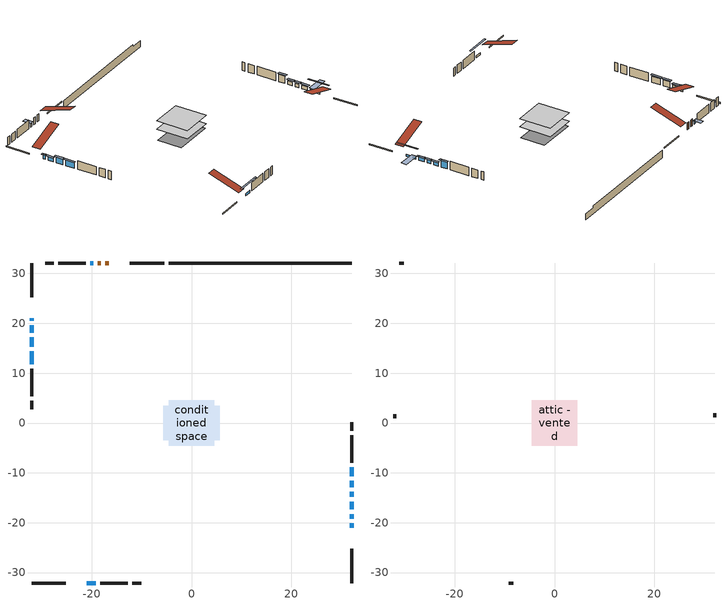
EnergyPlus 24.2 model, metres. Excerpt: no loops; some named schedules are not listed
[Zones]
conditioned space
 floor adiabatic (AdiabaticFloorConstruction): -4.56,-4.56 -4.56,4.56 4.56,4.56 4.56,-4.56 z0.76
 floor foundation (Slab1 construction): -5.68,-3.48 -5.68,3.48 5.68,3.48 5.68,-3.48 z-1.55
 wall outside (RimJoist1 construction): -5.49,32.1 -12.37,32.1 / -32.1,-32.1 -25.23,-32.1 / -32.1,32.1 -32.1,25.23 / 32.1,-32.1 32.1,-25.23 z0.76:1.06
 wall outside (AdiabaticWallConstruction 1): -16.56,32.1 -17.26,32.1 / -18.19,32.1 -18.81,32.1 z0.76:2.79
 wall outside (AdiabaticWallConstruction): -19.73,32.1 -20.27,32.1 z0.76:1.65; 32.1,-21.03 32.1,-20.12 / 32.1,-19.19 32.1,-18.27 / -21.03,-32.1 -19.2,-32.1 z0.76:1.37; 32.1,-17.35 32.1,-15.77 / 32.1,-14.84 32.1,-13.82 / 32.1,-12.9 32.1,-11.62 z0.76:1.83; 32.1,-10.7 32.1,-8.92 z0.76:2.84; -32.1,21.03 -32.1,20.5 z0.76:1.98; -32.1,19.57 -32.1,18.1 z0.76:1.88; -32.1,17.17 -32.1,15.29 / -32.1,14.36 -32.1,11.82 z0.76:2.49
 wall outside (Wall1 construction): -21.2,32.1 -26.69,32.1 / -18.27,-32.1 -12.78,-32.1 / -32.1,10.89 -32.1,5.4 / 32.1,-7.99 32.1,-2.5 z0.76:3.2
 wall outside (Wall2 construction): -27.62,32.1 -29.37,32.1 / -11.85,-32.1 -10.1,-32.1 / -32.1,4.47 -32.1,2.72 / 32.1,-1.57 32.1,0.18 z0.76:3.2
 wall foundation (FoundationWall1 construction): -4.57,32.1,-1.55 -4.57,32.1,0.76 28.44,32.1,0.76 28.44,32.1,0.15 32.1,32.1,0.15 32.1,32.1,-1.55
 window (WindowConstruction 7): -19.73,32.1 -20.27,32.1 z0.76:1.65
 window (WindowConstruction 9): 32.1,-21.03 32.1,-20.12 z0.76:1.37
 window (WindowConstruction 10): 32.1,-19.19 32.1,-18.27 z0.76:1.37
 window (WindowConstruction 11): -21.03,-32.1 -19.2,-32.1 z0.76:1.37
 window (WindowConstruction): 32.1,-17.34 32.1,-15.77 z0.76:1.83
 window (WindowConstruction 1): 32.1,-14.84 32.1,-13.82 z0.76:1.83
 window (WindowConstruction 2): 32.1,-12.9 32.1,-11.63 z0.76:1.83
 window (WindowConstruction 3): 32.1,-10.7 32.1,-8.92 z0.76:2.84
 window (WindowConstruction 8): -32.1,21.03 -32.1,20.5 z0.76:1.98
 window (WindowConstruction 4): -32.1,19.57 -32.1,18.1 z0.76:1.88
 window (WindowConstruction 5): -32.1,17.17 -32.1,15.29 z0.76:2.49
 window (WindowConstruction 6): -32.1,14.36 -32.1,11.82 z0.76:2.49
 door (Door): -16.57,32.1 -17.26,32.1 z0.76:2.79
 door (Door 1): -18.19,32.1 -18.8,32.1 z0.76:2.79
 ceiling adiabatic (AdiabaticFloorConstruction): 4.56,-4.56 4.56,4.56 -4.56,4.56 -4.56,-4.56 z0.76
attic - vented
 floor to conditioned space (Floor1 construction Reversed): -4.55,-4.55 -4.55,4.55 4.55,4.55 4.55,-4.55 z3.2
 wall outside (Wall3 construction): -30.3,32.1 -31.17,32.1 / -9.17,-32.1 -8.3,-32.1 / -32.1,1.79 -32.1,0.91 / 32.1,1.11 32.1,1.99 z0.76:3.2
 roof outside (Roof1 construction): -15.64,32.1,3.2 -15.64,23.23,6.16 -13.3,23.23,6.16 -13.3,32.1,3.2; -21.96,-32.1,3.2 -21.96,-23.23,6.16 -24.3,-23.23,6.16 -24.3,-32.1,3.2; -32.1,21.96,3.2 -23.23,21.96,6.16 -23.23,24.3,6.16 -32.1,24.3,3.2; 32.1,-21.96,3.2 23.23,-21.96,6.16 23.23,-24.3,6.16 32.1,-24.3,3.2
shading: -20.57,32.1 -19.44,32.1 -19.44,34.23 -20.57,34.23 z1.95; 32.1,-17.48 32.1,-23.67 32.51,-23.67 32.51,-17.48 z4.01; 32.1,-17.97 32.1,-19.49 36.98,-19.49 36.98,-17.97 z1.67; -16.56,-32.1 -23.67,-32.1 -23.67,-32.51 -16.56,-32.51 z4.01; 32.1,-15.47 32.1,-17.64 32.71,-17.64 32.71,-15.47 z2.13; 32.1,-13.53 32.1,-15.14 32.71,-15.14 32.71,-13.53 z2.13; 32.1,-11.33 32.1,-13.19 32.71,-13.19 32.71,-11.33 z2.13; 32.1,-8.62 32.1,-10.99 32.71,-10.99 32.71,-8.62 z3.14; -32.1,20.2 -32.1,21.33 -32.71,21.33 -32.71,20.2 z2.28; -32.1,17.8 -32.1,19.87 -32.71,19.87 -32.71,17.8 z2.18; -32.1,14.99 -32.1,17.47 -32.71,17.47 -32.71,14.99 z2.79; -32.1,11.52 -32.1,14.66 -32.71,14.66 -32.71,11.52 z2.79
[Building]
Building 1: Terrain=Suburbs
[Site:Location]
Quebec Intl AP_QC: Latitude {deg}=46.8; Longitude {deg}=-71.38; Time Zone {hr}=-5; Elevation {m}=74; Keep Site Location Information=Yes
[Site:GroundTemperature:Shallow]
0.0108218, -2.24938, -2.43038, -1.3578, 2.94801, 7.23376, 10.9493, 13.303, 13.5029, 11.5886, 7.96783, 3.81355
[Site:WaterMainsTemperature]
Calculation Method=Schedule; Temperature Schedule=mains temperature schedule
[Material] Roughness=Rough; Thermal Absorptance=0.9
Name | Thickness {m} | Conductivity {W/m-K} | Density {kg/m3} | Specific Heat {J/kg-K} | Solar Absorptance | Visible Absorptance
asphalt or fiberglass shingles | 0.00635 | 0.162714 | 1121.4 | 1465.45 | 0.4 | 0.4
ceiling loosefill ins | 0.169333 | 0.0480833 | 16.02 | 1046.75 | 0.7 | 0.7
ceiling stud and cavity | 0.1397 | 0.106779 | 65.682 | 1177.47 | 0.7 | 0.7
concrete 4.0 in. | 0.1016 | 1.803125 | 2242.8 | 837.4 | 0.7 | 0.7
concrete 8.0 in. | 0.2032 | 1.803125 | 2242.8 | 837.4 | 0.7 | 0.7
door material | 0.04445 | 0.053851 | 512.64 | 1214.23 | 0.7 | 0.7
exterior vertical ins | 0.0330777 | 0.029427 | 32.04 | 1214.23 | 0.7 | 0.7
floor covering | 0.0127 | 0.0433444 | 54.468 | 1339.84 | 0.6 | 0.6
floor rigid ins; wall rigid ins | 0.512978 | 0.029427 | 32.04 | 1214.23 | 0.7 | 0.7
floor stud and cavity | 0.1397 | 1.75129 | 37.0049 | 1207.88 | 0.7 | 0.7
furniture material conditioned space 1 | 0.1524 | 0.115458 | 640.8 | 1214.23 | 0.6 | 0.6
gypsum board | 0.0127 | 0.160291 | 801 | 837.4 | 0.6 | 0.6
gypsum board 1 | 0.0127 | 0.160291 | 801 | 837.4 | 0.7 | 0.7
osb sheathing 0.5 in. | 0.0127 | 0.115458 | 512.64 | 1214.23 | 0.7 | 0.7
osb sheathing 0.75 in. | 0.01905 | 0.115458 | 512.64 | 1214.23 | 0.7 | 0.7
osb sheathing 2.0 in. | 0.0508 | 0.115458 | 512.64 | 1214.23 | 0.7 | 0.7
rim joist rigid ins | 0.051816 | 0.029427 | 32.04 | 1214.23 | 0.7 | 0.7
rim joist stud and cavity | 0.0508 | 0.0314757 | 125.044 | 1163.47 | 0.6 | 0.6
wall stud and cavity | 0.1397 | 0.0820459 | 139.0536 | 1170.24 | 0.7 | 0.7
wall stud and cavity 1 | 0.1397 | 0.0759945 | 139.0536 | 1170.24 | 0.7 | 0.7
wall stud and cavity 2 | 0.0889 | 6.9971 | 50.32683 | 1063.81 | 0.6 | 0.6
wall stud and cavity 3 | 0.0889 | 0.380278 | 52.3479 | 1209.89 | 0.7 | 0.7
wall stud and cavity 4 | 0.0889 | 0.391764 | 83.0341 | 1211.67 | 0.7 | 0.7
wood siding | 0.0254 | 0.102417 | 544.68 | 1172.36 | 0.4 | 0.4
wood siding 1 | 0.00254 | 0.102417 | 544.68 | 1172.36 | 0.4 | 0.4
wood siding 2; wood siding 3; wood siding 4 | 0.0254 | 0.102417 | 544.68 | 1172.36 | 0.7 | 0.7
[WindowMaterial:SimpleGlazingSystem]
Name | U-Factor {W/m2-K} | Solar Heat Gain Coefficient
WindowMaterial | 2.66866 | 0.58
WindowMaterial 1 | 2.6732 | 0.53
WindowMaterial 2 | 2.67093 | 0.56
WindowMaterial 3 | 2.70727 | 0.59
WindowMaterial 4 | 2.78676 | 0.61
WindowMaterial 5 | 2.660143 | 0.65
WindowMaterial 6 | 2.65901 | 0.66
WindowMaterial 7 | 2.7578 | 0.44
WindowMaterial 8 | 2.765186 | 0.47
WindowMaterial 9 | 2.76291 | 0.46
[Construction]
AdiabaticFloorConstruction: floor stud and cavity, floor rigid ins, osb sheathing 0.75 in., floor covering
AdiabaticWallConstruction: wood siding 3, wall rigid ins, wall stud and cavity 3, gypsum board
AdiabaticWallConstruction 1: wood siding 4, wall rigid ins, wall stud and cavity 3, gypsum board
Door; Door 1: door material
Floor1 construction Reversed: gypsum board, ceiling stud and cavity, ceiling loosefill ins
FoundationWall1 construction: concrete 8.0 in., gypsum board 1
furniture construction conditioned space 1: furniture material conditioned space 1
PartitionWallConstruction: gypsum board, wall stud and cavity 4, gypsum board
RimJoist1 construction: wood siding 2, rim joist rigid ins, osb sheathing 2.0 in., rim joist stud and cavity
Roof1 construction: asphalt or fiberglass shingles
Slab1 construction: concrete 4.0 in.
Wall1 construction: wood siding, osb sheathing 0.5 in., wall stud and cavity, gypsum board
Wall2 construction: wood siding, osb sheathing 0.5 in., wall stud and cavity 1, gypsum board
Wall3 construction: wood siding 1, wall stud and cavity 2
WindowConstruction: WindowMaterial
WindowConstruction 1: WindowMaterial 1
WindowConstruction 10; WindowConstruction 11; WindowConstruction 9: WindowMaterial 9
WindowConstruction 2: WindowMaterial 2
WindowConstruction 3: WindowMaterial 3
WindowConstruction 4: WindowMaterial 4
WindowConstruction 5: WindowMaterial 5
WindowConstruction 6: WindowMaterial 6
WindowConstruction 7: WindowMaterial 7
WindowConstruction 8: WindowMaterial 8
[Zone] Multiplier=1; Part of Total Floor Area=Yes
Name | Volume {m3}
attic - vented | 39.8246
conditioned space | 401.4
[Space]
Name | Zone | Volume {m3}
attic - vented 1 | attic - vented | 39.8246
conditioned space 1 | conditioned space | 401.4
[ZoneInfiltration:EffectiveLeakageArea]
infil attic - vented 1: Zone or Space=attic - vented 1; Schedule=Always On Discrete; Effective Air Leakage Area {cm2}=3063.14; Stack Coefficient=0.000375197; Wind Coefficient=1.30873e-05
[ZoneMixing]
whole house fan mix: Zone or Space=attic - vented; Schedule=Always On Continuous; Design Flow Rate Calculation Method=Flow/Zone; Design Flow Rate {m3/s}=0; Source Zone or Space=conditioned space
[SurfaceProperty:ExposedFoundationPerimeter]
Slab1: Exposed Perimeter Calculation Method=TotalExposedPerimeter; Total Exposed Perimeter {m}=36.668
[InternalMass] Zone or ZoneList=conditioned space; Space or SpaceList=conditioned space 1
Name | Construction | Surface Area {m2}
furniture mass conditioned space 1 | furniture construction conditioned space 1 | 64.8798
partition wall mass | PartitionWallConstruction | 162.199
[Lights]
interior lighting: Zone or ZoneList or Space or SpaceList=conditioned space 1; Schedule=interior lighting schedule; Design Level Calculation Method=LightingLevel; Lighting Level {W}=343.2; Return Air Fraction=0; Fraction Radiant=0.6; Fraction Visible=0.2; Fraction Replaceable=1
[People]
occupants: Zone or ZoneList or Space or SpaceList=conditioned space 1; Number of People Schedule=occupants schedule; Number of People Calculation Method=People; Number of People=3; Fraction Radiant=0.314171; Sensible Heat Fraction=0.56303; Activity Level Schedule=occupants activity schedule; Carbon Dioxide Generation Rate {m3/s-W}=0; Enable ASHRAE 55 Comfort Warnings=No; Mean Radiant Temperature Calculation Type=EnclosureAveraged
[ElectricEquipment] Zone or ZoneList or Space or SpaceList=conditioned space 1; Design Level Calculation Method=EquipmentLevel
Name | Schedule | Design Level {W} | Fraction Latent | Fraction Radiant | Fraction Lost
clothes dryer | clothes dryer schedule | 140.772 | 0.015 | 0.081 | 0.85
clothes washer | clothes washer schedule | 32.1985 | 0.03 | 0.162 | 0.7
cooking range | cooking range schedule | 215.147 | 0.08 | 0.432 | 0.2
dishwasher | dishwasher schedule | 66.8632 | 0.3 | 0.18 | 0.4
fridge | fridge schedule | 72.9452 | 0 | 0.6 | 0
mech vent bath fan 0 | mech vent bath fan 0 schedule | 50.2 | 0 | 0 | 1
mech vent house fan | mech vent house fan schedule | 0 | 0 | 0 | 1
mech vent house fan cfis | mech vent house fan cfis schedule | 0 | 0 | 0 | 0
mech vent range fan 0 | mech vent range fan 0 schedule | 57 | 0 | 0 | 1
misc plug loads | misc plug loads schedule | 494.7 | 0.045 | 0.513 | 0.1
whole house fan | Always On Discrete | 0 | 0 | 0 | 1
[OtherEquipment] Zone or ZoneList or Space or SpaceList=conditioned space 1; Design Level Calculation Method=EquipmentLevel
Name | Fuel Type | Schedule | Design Level {W} | Fraction Latent | Fraction Radiant | Fraction Lost
clothes dryer 1 | Electricity | clothes dryer schedule | 0 | 0.015 | 0.081 | 0.85
cooking range 1 | Electricity | cooking range schedule | 0 | 0.08 | 0.432 | 0.2
general water use latent | None | general water use schedule | 62.594 | 1 | 0 | 0
general water use sensible | None | general water use schedule | -61.6891 | 0 | 0.6 | 0
mech vent house fan latent load | None | Always On Discrete | 0 | 1 | 0 | 0
mech vent house fan sensible load | None | Always On Discrete | 0 | 0 | 0 | 0
water heater energy adjustment1 | Electricity | Always On Discrete | 0.01 | 0 | 0 | 1
[ZoneInfiltration:DesignFlowRate] Zone or ZoneList or Space or SpaceList=conditioned space 1; Schedule=Always On Discrete; Design Flow Rate Calculation Method=Flow/Zone; Design Flow Rate {m3/s}=0
infil flow; natural vent flow; whole house fan flow
[ZoneControl:Thermostat]
conditioned space Thermostat: Zone or ZoneList=conditioned space; Control Type Schedule=conditioned space Thermostat Schedule; Control 1=conditioned space temperature setpoint; Temperature Difference Between Cutout And Setpoint {deltaC}=0
[ZoneHVAC:Baseboard:Convective:Electric]
electric baseboard: Availability Schedule=Always On Discrete; Heating Design Capacity {W}=8478.55; Efficiency=1
[Zone equipment]
conditioned space: electric baseboard
[Foundation:Kiva]
Foundation Kiva 1: Initial Indoor Air Temperature {C}=18; Wall Height Above Grade {m}=0.759988; Wall Depth Below Slab {m}=0.2032; Custom Block Material Name 1=exterior vertical ins; Custom Block Depth 1 {m}=2.30999; Custom Block X Position 1 {m}=0.2159; Custom Block Z Position 1 {m}=0
[Foundation:Kiva:Settings]
Soil Conductivity {W/m-K}=0.849921; Soil Density {kg/m3}=1842.3; Soil Specific Heat {J/kg-K}=418.7; Ground Solar Absorptivity=0.9; Ground Thermal Absorptivity=0.9; Ground Surface Roughness {m}=0.03; Far-Field Width {m}=40; Deep-Ground Boundary Condition=ZeroFlux; Deep-Ground Depth {m}=40; Minimum Cell Dimension {m}=0.2; Maximum Cell Growth Coefficient=3; Simulation Timestep=Timestep
[Exterior:Lights]
exterior lighting: Schedule=exterior lighting schedule; Design Level {W}=75.6
[EnergyManagementSystem:GlobalVariable]
infil_program_Qfan
infil_program_Qinf
natural_vent_program_Qnv
natural_vent_program_Qwhf
[EnergyManagementSystem:Sensor]
Name | Output:Variable or Output:Meter Index Key | Output:Variable or Output:Meter
airflow_gain | infil flow | Infiltration Sensible Heat Gain Energy
airflow_gain_1 | natural vent flow | Infiltration Sensible Heat Gain Energy
airflow_gain_2 | whole house fan flow | Infiltration Sensible Heat Gain Energy
airflow_loss | infil flow | Infiltration Sensible Heat Loss Energy
airflow_loss_1 | natural vent flow | Infiltration Sensible Heat Loss Energy
airflow_loss_2 | whole house fan flow | Infiltration Sensible Heat Loss Energy
clg_load_cond |  | Cooling:EnergyTransfer:Zone:CONDITIONED SPACE
clg_sp_s; clg_sp_s_1 | cooling setpoint | Schedule Value
clothes_dryer_exhaust_0_sch_s | clothes dryer exhaust 0 schedule | Schedule Value
conditioned_space_clg_unmet_s | conditioned space | Zone Cooling Setpoint Not Met Time
conditioned_space_htg_unmet_s | conditioned space | Zone Heating Setpoint Not Met Time
cool_season | cooling season schedule | Schedule Value
fridge_tin_s | conditioned space | Zone Mean Air Temperature
htg_load_cond |  | Heating:EnergyTransfer:Zone:CONDITIONED SPACE
htg_sp_s; htg_sp_s_1 | heating setpoint | Schedule Value
ig_ee_conv | clothes dryer | Electric Equipment Convective Heating Energy
ig_ee_conv_2 | cooking range | Electric Equipment Convective Heating Energy
ig_ee_conv_4 | fridge | Electric Equipment Convective Heating Energy
ig_ee_conv_5 | misc plug loads | Electric Equipment Convective Heating Energy
ig_ee_conv_6 | whole house fan | Electric Equipment Convective Heating Energy
ig_ee_rad | clothes dryer | Electric Equipment Radiant Heating Energy
ig_ee_rad_2 | cooking range | Electric Equipment Radiant Heating Energy
ig_ee_rad_4 | fridge | Electric Equipment Radiant Heating Energy
ig_ee_rad_5 | misc plug loads | Electric Equipment Radiant Heating Energy
ig_ee_rad_6 | whole house fan | Electric Equipment Radiant Heating Energy
ig_lgt_conv | interior lighting | Lights Convective Heating Energy
ig_lgt_rad | interior lighting | Lights Radiant Heating Energy
ig_lgt_vis | interior lighting | Lights Visible Radiation Heating Energy
ig_oe_conv | clothes dryer 1 | Other Equipment Convective Heating Energy
ig_oe_conv_1 | cooking range 1 | Other Equipment Convective Heating Energy
ig_oe_conv_2 | general water use latent | Other Equipment Convective Heating Energy
ig_oe_conv_3 | general water use sensible | Other Equipment Convective Heating Energy
ig_oe_conv_4 | water heater energy adjustment1 | Other Equipment Convective Heating Energy
ig_oe_rad | clothes dryer 1 | Other Equipment Radiant Heating Energy
ig_oe_rad_1 | cooking range 1 | Other Equipment Radiant Heating Energy
ig_oe_rad_2 | general water use latent | Other Equipment Radiant Heating Energy
ig_oe_rad_3 | general water use sensible | Other Equipment Radiant Heating Energy
ig_oe_rad_4 | water heater energy adjustment1 | Other Equipment Radiant Heating Energy
ig_ppl_conv | occupants | People Convective Heating Energy
ig_ppl_rad | occupants | People Radiant Heating Energy
im_conv | furniture mass conditioned space 1 | Surface Inside Face Convection Heat Gain Energy
im_conv_1 | partition wall mass | Surface Inside Face Convection Heat Gain Energy
im_ig | furniture mass conditioned space 1 | Surface Inside Face Internal Gains Radiation Heat Gain Energy
im_ig_1 | partition wall mass | Surface Inside Face Internal Gains Radiation Heat Gain Energy
im_lgt | furniture mass conditioned space 1 | Surface Inside Face Lights Radiation Heat Gain Energy
im_lgt_1 | partition wall mass | Surface Inside Face Lights Radiation Heat Gain Energy
im_sol | furniture mass conditioned space 1 | Surface Inside Face Solar Radiation Heat Gain Energy
im_sol_1 | partition wall mass | Surface Inside Face Solar Radiation Heat Gain Energy
im_surf | furniture mass conditioned space 1 | Surface Inside Face Net Surface Thermal Radiation Heat Gain Energy
im_surf_1 | partition wall mass | Surface Inside Face Net Surface Thermal Radiation Heat Gain Energy
mech_vent_bath_fan_0_sch_s | mech vent bath fan 0 schedule | Schedule Value
mech_vent_range_fan_0_sch_s | mech vent range fan 0 schedule | Schedule Value
mv_conv | mech vent bath fan 0 | Electric Equipment Convective Heating Energy
mv_conv_1 | mech vent house fan | Electric Equipment Convective Heating Energy
mv_conv_2 | mech vent house fan cfis | Electric Equipment Convective Heating Energy
mv_conv_3 | mech vent range fan 0 | Electric Equipment Convective Heating Energy
mv_conv_4 | mech vent house fan latent load | Other Equipment Convective Heating Energy
mv_conv_5 | mech vent house fan sensible load | Other Equipment Convective Heating Energy
mv_rad | mech vent bath fan 0 | Electric Equipment Radiant Heating Energy
mv_rad_1 | mech vent house fan | Electric Equipment Radiant Heating Energy
mv_rad_2 | mech vent house fan cfis | Electric Equipment Radiant Heating Energy
mv_rad_3 | mech vent range fan 0 | Electric Equipment Radiant Heating Energy
mv_rad_4 | mech vent house fan latent load | Other Equipment Radiant Heating Energy
mv_rad_5 | mech vent house fan sensible load | Other Equipment Radiant Heating Energy
natural_vent_s | natural vent schedule | Schedule Value
out_pb_s |  | Site Outdoor Air Barometric Pressure
out_wt_s |  | Site Outdoor Air Humidity Ratio
site_vw_s |  | Site Wind Speed
ss_back_out | Window1 | Surface Window Shortwave from Zone Back Out Window Heat Transfer Rate
ss_back_out_1 | Window10 | Surface Window Shortwave from Zone Back Out Window Heat Transfer Rate
ss_back_out_10 | Window8 | Surface Window Shortwave from Zone Back Out Window Heat Transfer Rate
ss_back_out_11 | Window9 | Surface Window Shortwave from Zone Back Out Window Heat Transfer Rate
ss_back_out_2 | Window11 | Surface Window Shortwave from Zone Back Out Window Heat Transfer Rate
ss_back_out_3 | Window12 | Surface Window Shortwave from Zone Back Out Window Heat Transfer Rate
ss_back_out_4 | Window2 | Surface Window Shortwave from Zone Back Out Window Heat Transfer Rate
ss_back_out_5 | Window3 | Surface Window Shortwave from Zone Back Out Window Heat Transfer Rate
ss_back_out_6 | Window4 | Surface Window Shortwave from Zone Back Out Window Heat Transfer Rate
ss_back_out_7 | Window5 | Surface Window Shortwave from Zone Back Out Window Heat Transfer Rate
ss_back_out_8 | Window6 | Surface Window Shortwave from Zone Back Out Window Heat Transfer Rate
ss_back_out_9 | Window7 | Surface Window Shortwave from Zone Back Out Window Heat Transfer Rate
ss_conv | Door1 | Surface Inside Face Convection Heat Gain Energy
ss_conv_1 | Door2 | Surface Inside Face Convection Heat Gain Energy
ss_conv_10 | Window6 | Surface Inside Face Convection Heat Gain Energy
ss_conv_11 | Window7 | Surface Inside Face Convection Heat Gain Energy
ss_conv_12 | Window8 | Surface Inside Face Convection Heat Gain Energy
ss_conv_13 | Window9 | Surface Inside Face Convection Heat Gain Energy
ss_conv_2 | Window1 | Surface Inside Face Convection Heat Gain Energy
ss_conv_3 | Window10 | Surface Inside Face Convection Heat Gain Energy
ss_conv_4 | Window11 | Surface Inside Face Convection Heat Gain Energy
ss_conv_5 | Window12 | Surface Inside Face Convection Heat Gain Energy
ss_conv_6 | Window2 | Surface Inside Face Convection Heat Gain Energy
ss_conv_7 | Window3 | Surface Inside Face Convection Heat Gain Energy
ss_conv_8 | Window4 | Surface Inside Face Convection Heat Gain Energy
ss_conv_9 | Window5 | Surface Inside Face Convection Heat Gain Energy
ss_ig | Door1 | Surface Inside Face Internal Gains Radiation Heat Gain Energy
ss_ig_1 | Door2 | Surface Inside Face Internal Gains Radiation Heat Gain Energy
ss_ig_10 | Window6 | Surface Inside Face Internal Gains Radiation Heat Gain Energy
ss_ig_11 | Window7 | Surface Inside Face Internal Gains Radiation Heat Gain Energy
ss_ig_12 | Window8 | Surface Inside Face Internal Gains Radiation Heat Gain Energy
ss_ig_13 | Window9 | Surface Inside Face Internal Gains Radiation Heat Gain Energy
ss_ig_2 | Window1 | Surface Inside Face Internal Gains Radiation Heat Gain Energy
ss_ig_3 | Window10 | Surface Inside Face Internal Gains Radiation Heat Gain Energy
ss_ig_4 | Window11 | Surface Inside Face Internal Gains Radiation Heat Gain Energy
ss_ig_5 | Window12 | Surface Inside Face Internal Gains Radiation Heat Gain Energy
ss_ig_6 | Window2 | Surface Inside Face Internal Gains Radiation Heat Gain Energy
ss_ig_7 | Window3 | Surface Inside Face Internal Gains Radiation Heat Gain Energy
ss_ig_8 | Window4 | Surface Inside Face Internal Gains Radiation Heat Gain Energy
ss_ig_9 | Window5 | Surface Inside Face Internal Gains Radiation Heat Gain Energy
ss_lgt | Door1 | Surface Inside Face Lights Radiation Heat Gain Energy
ss_lgt_1 | Door2 | Surface Inside Face Lights Radiation Heat Gain Energy
ss_sol | Door1 | Surface Inside Face Solar Radiation Heat Gain Energy
ss_sol_1 | Door2 | Surface Inside Face Solar Radiation Heat Gain Energy
ss_surf | Door1 | Surface Inside Face Net Surface Thermal Radiation Heat Gain Energy
ss_surf_1 | Door2 | Surface Inside Face Net Surface Thermal Radiation Heat Gain Energy
ss_surf_10 | Window6 | Surface Inside Face Net Surface Thermal Radiation Heat Gain Energy
ss_surf_11 | Window7 | Surface Inside Face Net Surface Thermal Radiation Heat Gain Energy
ss_surf_12 | Window8 | Surface Inside Face Net Surface Thermal Radiation Heat Gain Energy
ss_surf_13 | Window9 | Surface Inside Face Net Surface Thermal Radiation Heat Gain Energy
ss_surf_2 | Window1 | Surface Inside Face Net Surface Thermal Radiation Heat Gain Energy
ss_surf_3 | Window10 | Surface Inside Face Net Surface Thermal Radiation Heat Gain Energy
ss_surf_4 | Window11 | Surface Inside Face Net Surface Thermal Radiation Heat Gain Energy
ss_surf_5 | Window12 | Surface Inside Face Net Surface Thermal Radiation Heat Gain Energy
ss_surf_6 | Window2 | Surface Inside Face Net Surface Thermal Radiation Heat Gain Energy
ss_surf_7 | Window3 | Surface Inside Face Net Surface Thermal Radiation Heat Gain Energy
ss_surf_8 | Window4 | Surface Inside Face Net Surface Thermal Radiation Heat Gain Energy
ss_surf_9 | Window5 | Surface Inside Face Net Surface Thermal Radiation Heat Gain Energy
ss_trans_in | Window1 | Surface Window Transmitted Solar Radiation Rate
ss_trans_in_1 | Window10 | Surface Window Transmitted Solar Radiation Rate
ss_trans_in_10 | Window8 | Surface Window Transmitted Solar Radiation Rate
ss_trans_in_11 | Window9 | Surface Window Transmitted Solar Radiation Rate
ss_trans_in_2 | Window11 | Surface Window Transmitted Solar Radiation Rate
ss_trans_in_3 | Window12 | Surface Window Transmitted Solar Radiation Rate
ss_trans_in_4 | Window2 | Surface Window Transmitted Solar Radiation Rate
ss_trans_in_5 | Window3 | Surface Window Transmitted Solar Radiation Rate
ss_trans_in_6 | Window4 | Surface Window Transmitted Solar Radiation Rate
ss_trans_in_7 | Window5 | Surface Window Transmitted Solar Radiation Rate
ss_trans_in_8 | Window6 | Surface Window Transmitted Solar Radiation Rate
ss_trans_in_9 | Window7 | Surface Window Transmitted Solar Radiation Rate
ss_trans_out | Window1 | Surface Inside Face Initial Transmitted Diffuse Transmitted Out Window Solar Radiation Rate
ss_trans_out_1 | Window10 | Surface Inside Face Initial Transmitted Diffuse Transmitted Out Window Solar Radiation Rate
ss_trans_out_10 | Window8 | Surface Inside Face Initial Transmitted Diffuse Transmitted Out Window Solar Radiation Rate
ss_trans_out_11 | Window9 | Surface Inside Face Initial Transmitted Diffuse Transmitted Out Window Solar Radiation Rate
ss_trans_out_2 | Window11 | Surface Inside Face Initial Transmitted Diffuse Transmitted Out Window Solar Radiation Rate
ss_trans_out_3 | Window12 | Surface Inside Face Initial Transmitted Diffuse Transmitted Out Window Solar Radiation Rate
ss_trans_out_4 | Window2 | Surface Inside Face Initial Transmitted Diffuse Transmitted Out Window Solar Radiation Rate
ss_trans_out_5 | Window3 | Surface Inside Face Initial Transmitted Diffuse Transmitted Out Window Solar Radiation Rate
ss_trans_out_6 | Window4 | Surface Inside Face Initial Transmitted Diffuse Transmitted Out Window Solar Radiation Rate
